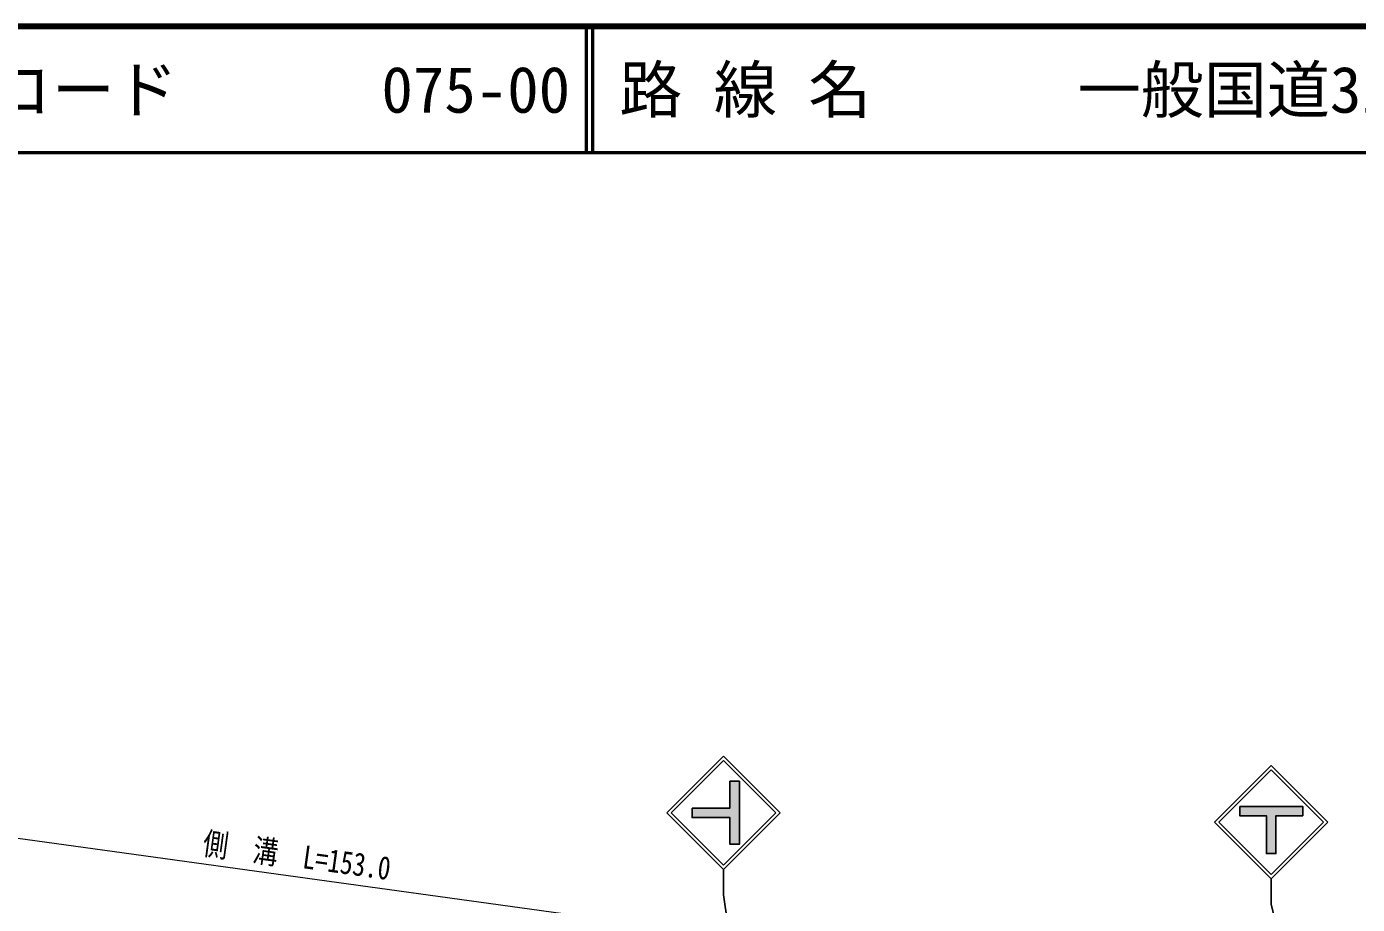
# Model space of a CAD drawing. Units: millimetres at full size, sheet at 1:1000; details may follow other scales. Extents: x 40000 to 680000, y 20000 to 380000.
# Drawn here: x 133382 to 238916, y 310354 to 380000 of the extents above; entities that cross this region are included whole.
import ezdxf
from ezdxf.enums import TextEntityAlignment as Align

# ---------------------------------------------------------------- set-up
doc = ezdxf.new("R2010")
doc.units = ezdxf.units.MM
doc.header["$LTSCALE"] = 1000
for name, color, linetype, lineweight in [('M-STR-HTXT', 7, 'Continuous', 13), ('M-STR-STRC', 7, 'Continuous', 25), ('M-TTL', 2, 'Continuous', 140), ('M-TTL-LINE', 7, 'Continuous', 50)]:
    doc.layers.add(name, color=color, linetype=linetype, lineweight=lineweight)
doc.layers.add('M-TTL-TXT', color=7, linetype='Continuous')
doc.styles.add('ＭＳ ゴシック', font='')
doc.styles.get('ＭＳ ゴシック').set_extended_font_data('MS Gothic')

msp = doc.modelspace()

# ---------------------------------------------------------------- hatches: boundary and pattern name
at = {"layer": 'M-STR-STRC'}
for points in [[(189153, 317247), (189153, 315122), (189903, 315122), (189903, 320122), (189153, 320122), (189153, 317997), (186153, 317997), (186152, 317247)], [(229583, 317381), (231708, 317381), (231708, 314381), (232458, 314381), (232458, 317381), (234583, 317381), (234583, 318131), (229583, 318131)]]:
    msp.add_hatch(color=256, dxfattribs=at).paths.add_polyline_path(points)

# ---------------------------------------------------------------- linework, layer by layer
at = {"layer": 'M-STR-HTXT'}
msp.add_lwpolyline([(73645, 323755), (141119, 314435), (192776, 307315), (203633, 305756), (222033, 303239)], dxfattribs=at)
at = {"layer": 'M-STR-STRC'}
for p, q in [((184153, 317623), (188653, 322123)), ((193154, 317622), (188653, 322123)), ((184507, 317623), (188653, 321769)), ((192800, 317622), (188653, 321769)), ((227584, 316881), (232084, 321381)), ((227938, 316881), (232084, 321028)), ((236584, 316881), (232084, 321381)), ((236231, 316881), (232084, 321028)), ((189903, 320122), (189153, 320122)), ((189153, 317997), (189153, 320122)), ((189903, 315122), (189903, 320122)), ((186152, 317247), (186153, 317997)), ((189153, 317997), (186153, 317997)), ((234583, 318131), (229583, 318131)), ((229583, 318131), (229583, 317381)), ((234583, 318131), (234583, 317381)), ((184153, 317623), (188653, 313122)), ((184507, 317623), (188653, 313476)), ((189153, 317247), (186152, 317247)), ((188653, 313476), (192800, 317622)), ((188654, 313122), (193154, 317622)), ((189153, 315122), (189153, 317247)), ((227584, 316881), (232084, 312381)), ((227938, 316881), (232084, 312734)), ((231708, 317381), (229583, 317381)), ((231708, 317381), (231708, 314381)), ((232084, 312734), (236231, 316881)), ((232084, 312381), (236584, 316881)), ((232458, 317381), (232458, 314381)), ((234583, 317381), (232458, 317381)), ((189903, 315122), (189153, 315122)), ((232458, 314381), (231708, 314381)), ((188653, 313122), (188653, 311122)), ((232084, 312381), (232084, 310381)), ((238165, 285440), (232084, 310381))]:
    msp.add_line(p, q, dxfattribs=at)
for points in [[(186153, 317997), (189153, 317997), (189153, 320122), (189903, 320122), (189903, 315122), (189153, 315122), (189153, 317247), (186152, 317247)], [(229583, 318131), (234583, 318131), (234583, 317381), (232458, 317381), (232458, 314381), (231708, 314381), (231708, 317381), (229583, 317381)]]:
    msp.add_lwpolyline(points, close=True, dxfattribs=at)
msp.add_lwpolyline([(192067, 275373), (192358, 285494), (188653, 311122)], dxfattribs=at)
at = {"layer": 'M-TTL'}
msp.add_line((680000, 380000), (40000, 380000), dxfattribs=at)
at = {"layer": 'M-TTL-LINE'}
for p, q in [((177750, 380000), (177750, 370000)), ((178250, 380000), (178250, 370000)), ((40000, 370000), (680000, 370000))]:
    msp.add_line(p, q, dxfattribs=at)

# ---------------------------------------------------------------- texts
at = {"layer": 'M-STR-HTXT', "style": 'ＭＳ ゴシック', "width": 0.8}
msp.add_text('側\u3000溝\u3000L=153.0', height=1833, rotation=352.152, dxfattribs=at).set_placement((154615, 312764), align=Align.BOTTOM_CENTER)
at = {"layer": 'M-TTL-TXT', "style": 'ＭＳ ゴシック'}
for s, p in [('図面コード', (120380, 375000)), ('075-00', (161521, 375000)), ('路 線 名', (180380, 375000)), ('一般国道315号', (216734, 375000))]:
    msp.add_text(s, height=3666, dxfattribs=at).set_placement(p, align=Align.MIDDLE_LEFT)

doc.saveas('drawing.dxf')
